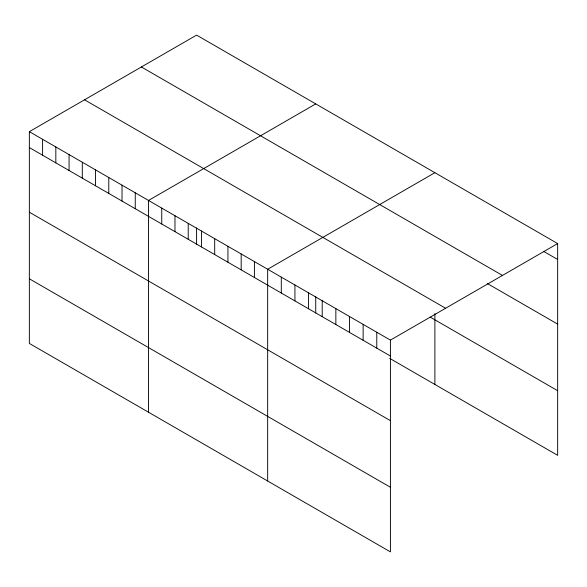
<?xml version="1.0" encoding="UTF-8"?>
<svg xmlns="http://www.w3.org/2000/svg" width="587" height="587" viewBox="0 0 587 587"><rect width="100%" height="100%" fill="white"/><g stroke="black" fill="none" stroke-linecap="round" stroke-linejoin="round"><path stroke-width="0.88" d="M29.35 131.664L390.414 340.122L390.414 551.89L29.35 343.424L29.35 131.664L196.586 35.11L557.65 243.576L557.65 455.336L389.717 358.378M315.733 103.906L148.504 200.453L148.504 412.221M434.886 172.695L267.657 269.25L267.657 481.01M390.414 340.122L557.65 243.576M544.01 251.603L557.65 259.476M141.394 66.977L502.465 275.435M487.173 283.418L557.65 324.112M84.535 99.805L445.606 308.263M430.212 317.127L557.65 390.7M29.35 147.572L390.414 356.03M29.35 212.201L390.414 420.659M29.35 278.796L390.414 487.254M434.886 313.612L434.886 384.456M376.773 332.249L376.773 348.15M363.133 324.376L363.133 340.277M349.492 316.496L349.492 332.403M335.852 308.623L335.852 324.53M322.212 300.749L322.212 316.65M315.733 296.706L315.733 313.084M308.571 292.876L308.571 308.777M294.931 284.996L294.931 300.904M281.298 277.123L281.298 293.03M254.413 261.604L254.413 277.512M241.176 253.958L241.176 269.866M227.939 246.32L227.939 262.22M214.695 238.674L214.695 254.575M201.458 231.029L201.458 246.936M196.586 227.917L196.586 244.287M188.222 223.39L188.222 239.291M174.977 215.745L174.977 231.645M161.741 208.099L161.741 224.007M135.259 192.815L135.259 208.715M122.023 185.169L122.023 201.077M108.786 177.523L108.786 193.431M95.549 169.885L95.549 185.785M82.305 162.239L82.305 178.14M69.068 154.594L69.068 170.501M55.831 146.955L55.831 162.856M42.587 139.31L42.587 155.21"/></g></svg>
